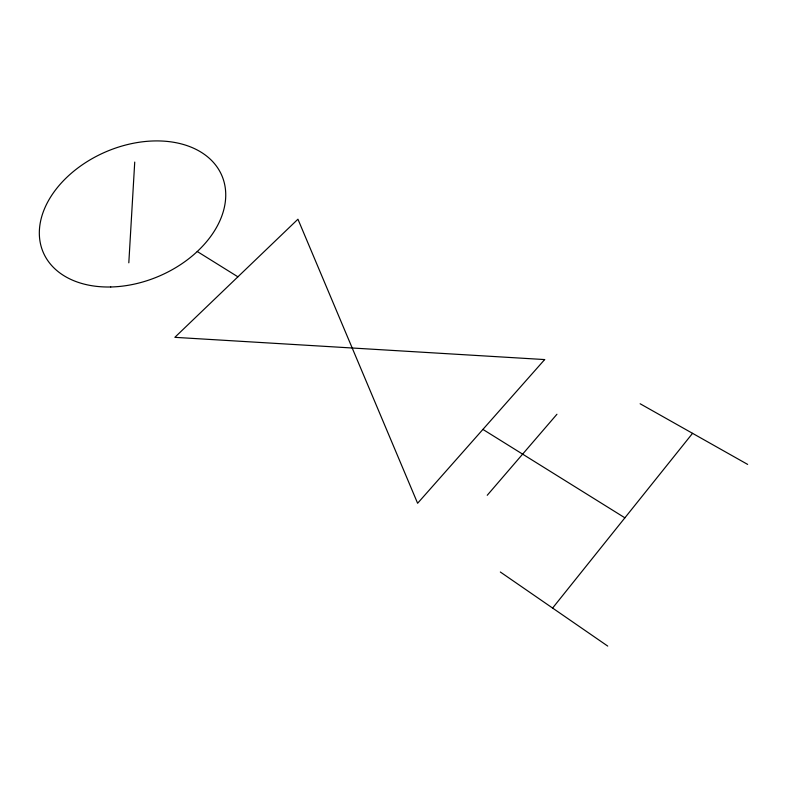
<?xml version="1.0" encoding="UTF-8"?>
<svg xmlns="http://www.w3.org/2000/svg" width="787" height="787" viewBox="0 0 787 787"><rect width="100%" height="100%" fill="white"/><g stroke="black" fill="none" stroke-linecap="round" stroke-linejoin="round"><path stroke-width="1.18" d="M128.812 262.819L134.734 162.073M552.602 608.066L692.56 433.332M487.232 495.289L556.94 414.257M640.136 403.761L747.65 464.409M197.242 251.496L237.9 276.817M482.913 429.407L624.888 517.816M500.325 572.001L607.731 646.088M544.663 359.57L417.612 503.267L297.939 219.209L174.842 337.338L544.663 359.57M110.76 286.98A97.214 67.623 -23.3 0 0 221.895 175.678A97.214 67.623 -23.3 0 0 64.937 179.19A97.214 67.623 -23.3 0 0 110.76 286.98"/></g></svg>
